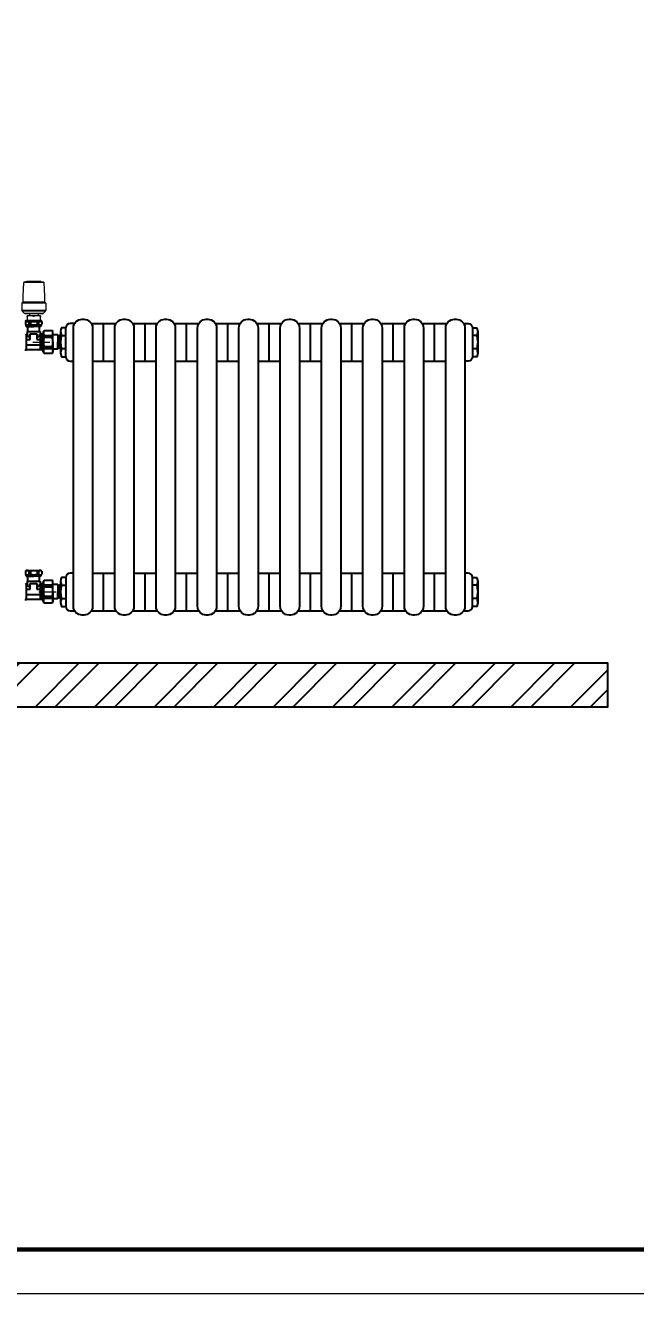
# Model space of a CAD drawing. Header units: millimetres. Extents: x -3929 to 624051, y 52832 to 514950.
# Drawn here: x 45053 to 51965, y 65329 to 79681 of the extents above; entities that cross this region are included whole.
import ezdxf

# ---------------------------------------------------------------- set-up
doc = ezdxf.new("R2010")
doc.units = ezdxf.units.MM
doc.linetypes.add('ACAD_ISO03W100', pattern=[30, 12, -18])
for name, color, linetype in [('9_Форматы', 7, 'Continuous'), ('оборуд тонк', 170, 'Continuous'), ('Отопление', 30, 'Continuous')]:
    doc.layers.add(name, color=color, linetype=linetype)
doc.layers.add('RC_A-WALL-PATT_GazBeton', color=252, linetype='Continuous', lineweight=9)
doc.layers.add('ОВ-рамка', color=7, linetype='Continuous', lineweight=30)

# ---------------------------------------------------------------- blocks, each defined once
blk = doc.blocks.new('*U2974')
at = {"layer": '9_Форматы', "color": 7, "linetype": 'Continuous', "lineweight": 9, "ltscale": 100}
blk.add_lwpolyline([(5, -5), (5, 415), (-886, 415), (-886, -5)], close=True, dxfattribs=at)
at = {"layer": '9_Форматы', "color": 7, "linetype": 'Continuous', "lineweight": 9, "ltscale": 100, "const_width": 0.5}
blk.add_lwpolyline([(0, 0), (0, 410), (-866, 410), (-866, 0)], close=True, dxfattribs=at)
blk = doc.blocks.new('ТерГ')
at = {"color": 0, "linetype": 'Continuous', "lineweight": 0}
for p, q in [((29.4, -28.9), (35, -23.3)), ((35, -23.3), (36.4, -22.7)), ((35, -76.7), (35, -23.3)), ((36.4, -77.3), (36.4, -22.7)), ((52.5, -22.7), (36.4, -22.7)), ((52.5, -77.3), (52.5, -22.7)), ((53.5, -23.2), (52.5, -22.7)), ((53.5, -76.8), (53.5, -23.2)), ((54.7, -24.4), (53.5, -23.2)), ((54.7, -75.6), (54.7, -24.4)), ((54.8, -24.5), (54.7, -24.4)), ((54.8, -75.5), (54.8, -24.5)), ((68.8, -25.5), (54.8, -25.5)), ((99.3, -27), (68.8, -25.5)), ((99.3, -73), (99.3, -27)), ((100.7, -28.2), (99.3, -27)), ((100.7, -71.8), (100.7, -28.2)), ((101.8, -34), (100.7, -28.2)), ((10, -40), (0, -40)), ((10, -35.5), (10.7, -34.7)), ((10, -64.5), (10, -35.5)), ((23.1, -34.7), (12.2, -34.7)), ((24.5, -65.3), (24.5, -34.7)), ((28.8, -40), (24.5, -40)), ((28.8, -30.3), (29.4, -28.9)), ((28.8, -69.7), (28.8, -30.3)), ((29.4, -71.1), (29.4, -28.9)), ((101.8, -66), (101.8, -34)), ((10, -60), (0, -60)), ((10, -64.5), (10.7, -65.3)), ((12.2, -65.3), (23.1, -65.3)), ((28.8, -60), (24.5, -60)), ((28.8, -69.7), (29.4, -71.1)), ((29.4, -71.1), (35, -76.7)), ((35, -76.7), (36.4, -77.3)), ((52.5, -77.3), (36.4, -77.3)), ((53.5, -76.8), (52.5, -77.3)), ((54.7, -75.6), (53.5, -76.8)), ((54.8, -75.5), (54.7, -75.6)), ((68.8, -74.5), (54.8, -74.5)), ((99.3, -73), (68.8, -74.5)), ((100.7, -71.8), (99.3, -73)), ((101.8, -66), (100.7, -71.8))]:
    blk.add_line(p, q, dxfattribs=at)
for points, knots in [([(12.2, -34.7), (12, -34.7), (11.8, -34.7), (11.4, -34.7), (11.3, -34.7), (10.9, -34.7), (10.7, -34.7), (10.7, -34.7)], [0.01186206, 0.01186206, 0.01186206, 0.01186206, 0.013820214, 0.013820214, 0.015778368, 0.015778368, 0.019694675, 0.019694675, 0.019694675, 0.019694675]), ([(12.2, -49), (11.8, -47.9), (11.4, -46.8), (10.9, -44.6), (10.7, -43.5), (10.7, -42.1), (10.7, -41.8), (10.8, -41.2), (10.8, -40.9), (10.9, -40.1), (11, -39.5), (11.4, -37.8), (11.8, -36.8), (12.2, -35.7)], [0.00000024, 0.00000024, 0.00000024, 0.00000024, 0.00390898, 0.00390898, 0.00781772, 0.00781772, 0.0087949, 0.0087949, 0.00977209, 0.00977209, 0.01172646, 0.01172646, 0.01563519, 0.01563519, 0.01563519, 0.01563519]), ([(12.2, -64.3), (11.8, -63.2), (11.4, -62.2), (10.9, -59.9), (10.7, -58.8), (10.7, -57.4), (10.7, -57.1), (10.8, -56.5), (10.8, -56.2), (10.9, -55.4), (11, -54.8), (11.4, -53.2), (11.8, -52.1), (12.2, -51)], [0.00000024, 0.00000024, 0.00000024, 0.00000024, 0.00390898, 0.00390898, 0.00781772, 0.00781772, 0.0087949, 0.0087949, 0.00977209, 0.00977209, 0.01172646, 0.01172646, 0.01563519, 0.01563519, 0.01563519, 0.01563519]), ([(12.2, -34.7), (12.3, -34.7), (12.3, -34.7), (12.4, -34.8), (12.4, -34.9), (12.4, -35), (12.4, -35.1), (12.3, -35.4), (12.3, -35.5), (12.2, -35.7)], [0.000000211, 0.000000211, 0.000000211, 0.000000211, 0.000533225, 0.000533225, 0.001066239, 0.001066239, 0.001599253, 0.001599253, 0.002132267, 0.002132267, 0.002132267, 0.002132267]), ([(12.2, -49), (12.3, -49.1), (12.3, -49.3), (12.4, -49.6), (12.4, -49.8), (12.4, -50.2), (12.4, -50.4), (12.3, -50.7), (12.3, -50.9), (12.2, -51)], [0.000000243, 0.000000243, 0.000000243, 0.000000243, 0.000533257, 0.000533257, 0.001066271, 0.001066271, 0.001599284, 0.001599284, 0.002132298, 0.002132298, 0.002132298, 0.002132298]), ([(23.1, -35.7), (23, -35.5), (23, -35.4), (22.9, -35.1), (22.9, -35), (22.9, -34.9), (22.9, -34.8), (23, -34.7), (23, -34.7), (23.1, -34.7)], [0, 0, 0, 0, 0.00053894, 0.00053894, 0.00107788, 0.00107788, 0.00161682, 0.00161682, 0.002155761, 0.002155761, 0.002155761, 0.002155761]), ([(23.1, -51), (23, -50.9), (23, -50.7), (22.9, -50.4), (22.9, -50.2), (22.9, -49.8), (22.9, -49.6), (23, -49.3), (23, -49.1), (23.1, -49)], [0, 0, 0, 0, 0.00053894, 0.00053894, 0.00107788, 0.00107788, 0.00161682, 0.00161682, 0.002155761, 0.002155761, 0.002155761, 0.002155761]), ([(24.5, -39.1), (24.3, -38.5), (24.1, -37.9), (23.7, -36.8), (23.4, -36.2), (23.1, -35.7)], [0.028293495, 0.028293495, 0.028293495, 0.028293495, 0.030391742, 0.030391742, 0.032489988, 0.032489988, 0.032489988, 0.032489988]), ([(23.1, -49), (23.4, -48.4), (23.7, -47.9), (24.1, -46.7), (24.3, -46.2), (24.5, -45.6)], [0.016586525, 0.016586525, 0.016586525, 0.016586525, 0.018684059, 0.018684059, 0.020781593, 0.020781593, 0.020781593, 0.020781593]), ([(24.5, -54.4), (24.3, -53.8), (24.1, -53.3), (23.7, -52.1), (23.4, -51.6), (23.1, -51)], [0.028293495, 0.028293495, 0.028293495, 0.028293495, 0.030391742, 0.030391742, 0.032489988, 0.032489988, 0.032489988, 0.032489988]), ([(10.7, -65.3), (10.7, -65.3), (10.9, -65.3), (11.3, -65.3), (11.4, -65.3), (11.8, -65.3), (12, -65.3), (12.2, -65.3)], [0.036943231, 0.036943231, 0.036943231, 0.036943231, 0.040838182, 0.040838182, 0.042785658, 0.042785658, 0.044733133, 0.044733133, 0.044733133, 0.044733133]), ([(12.2, -64.3), (12.3, -64.5), (12.3, -64.6), (12.4, -64.9), (12.4, -65), (12.4, -65.1), (12.4, -65.2), (12.3, -65.3), (12.3, -65.3), (12.2, -65.3)], [0.000000421, 0.000000421, 0.000000421, 0.000000421, 0.000533436, 0.000533436, 0.00106645, 0.00106645, 0.001599464, 0.001599464, 0.002132478, 0.002132478, 0.002132478, 0.002132478]), ([(23.1, -65.3), (23, -65.3), (23, -65.3), (22.9, -65.2), (22.9, -65.1), (22.9, -65), (22.9, -64.9), (23, -64.6), (23, -64.5), (23.1, -64.3)], [0, 0, 0, 0, 0.00053894, 0.00053894, 0.00107788, 0.00107788, 0.00161682, 0.00161682, 0.002155761, 0.002155761, 0.002155761, 0.002155761]), ([(23.1, -64.3), (23.4, -63.8), (23.7, -63.2), (24.1, -62.1), (24.3, -61.5), (24.5, -60.9)], [0.016586525, 0.016586525, 0.016586525, 0.016586525, 0.018684059, 0.018684059, 0.020781593, 0.020781593, 0.020781593, 0.020781593]), ([(24.5, -65.3), (24.4, -65.3), (24.3, -65.3), (24.1, -65.3), (24, -65.3), (23.7, -65.3), (23.4, -65.3), (23.1, -65.3)], [0.026106184, 0.026106184, 0.026106184, 0.026106184, 0.027154617, 0.027154617, 0.028203049, 0.028203049, 0.030299915, 0.030299915, 0.030299915, 0.030299915])]:
    blk.add_open_spline(points, degree=3, knots=knots, dxfattribs=at)
blk.add_open_spline([(23.1, -34.7), (23.7, -34.7), (24.2, -34.7), (24.5, -34.7)], degree=3, dxfattribs=at)

msp = doc.modelspace()

# ---------------------------------------------------------------- hatches: boundary and pattern name
at = {"layer": 'RC_A-WALL-PATT_GazBeton', "lineweight": 25, "ltscale": 10}
h = msp.add_hatch(dxfattribs=at)
h.set_pattern_fill('ANSI32', scale=50)
h.set_pattern_definition([(45, (131708.5, 296583.27), (-336.7596, 336.7596), []), (45, (131933, 296583.27), (-336.7596, 336.7596), [])])
h.paths.add_polyline_path([(51643.98, 72466.066), (36119.809, 72466.066), (36119.809, 71967.195), (51643.98, 71967.195)])

# ---------------------------------------------------------------- linework, layer by layer
at = {"color": 7, "lineweight": 25}
for p, q in [((45061.907, 76287.394), (45052.778, 76297.902)), ((45053.013, 76331.343), (45053.013, 76297.435)), ((45053.095, 76297.846), (45053.853, 76297.846)), ((45053.515, 76331.782), (45060.881, 76339.432)), ((45060.566, 76339.46), (45232.307, 76339.46)), ((45061.197, 76274.376), (45147.48, 76274.376)), ((45061.982, 76274.376), (45061.982, 76287.705)), ((45061.982, 76287.705), (45230.88, 76287.705)), ((45229.69, 76274.376), (45061.982, 76274.376)), ((45072.121, 76217.048), (45072.121, 76183.167)), ((45072.575, 76217.382), (45219.459, 76217.382)), ((45077.336, 76274.253), (45077.336, 76217.382)), ((45092.557, 76297.846), (45111.264, 76297.846)), ((45093.241, 76331.794), (45093.241, 76298.517)), ((45093.241, 76331.358), (45111.669, 76331.358)), ((45111.12, 76331.358), (45111.12, 76297.901)), ((45185.598, 76297.846), (45201.748, 76297.846)), ((45185.718, 76331.358), (45201.805, 76331.358)), ((45185.718, 76331.358), (45185.718, 76297.901)), ((45201.748, 76331.178), (45201.748, 76297.846)), ((45214.936, 76217.382), (45214.936, 76273.777)), ((45219.386, 76216.959), (45219.386, 76183.086)), ((45229.552, 76287.641), (45239.901, 76297.794)), ((45229.928, 76287.393), (45229.928, 76273.83)), ((45239.667, 76331.782), (45232.301, 76339.432)), ((45239.971, 76331.411), (45239.971, 76297.72)), ((45239.971, 76297.846), (45239.995, 76297.846)), ((45256.454, 76212.965), (45264.278, 76226.517)), ((45256.454, 76212.965), (45256.454, 76098.741)), ((45264.278, 76226.517), (45358.164, 76226.517)), ((45364.87, 76214.901), (45358.164, 76226.517)), ((45364.87, 76098.741), (45364.87, 76214.901)), ((45061.624, 76126.223), (45106.589, 76126.223)), ((45072.121, 76183.167), (45061.837, 76183.167)), ((45063.284, 76182.7), (45063.284, 76012.609)), ((45063.518, 76064.247), (45224.915, 76064.247)), ((45106.589, 76126.223), (45106.589, 76190.564)), ((45106.589, 76190.564), (45184.684, 76190.564)), ((45184.684, 76190.564), (45184.684, 76125.75)), ((45184.684, 76125.75), (45225.389, 76125.75)), ((45226.61, 76183.167), (45219.386, 76183.167)), ((45224.673, 76012.609), (45224.673, 76183.167)), ((45234.381, 76190.686), (45254.734, 76190.686)), ((45234.381, 76004.637), (45234.381, 76190.526)), ((45254.734, 76190.686), (45254.734, 76004.637)), ((45256.454, 75984.517), (45256.454, 76098.741)), ((45264.278, 76172.723), (45358.164, 76172.723)), ((45264.278, 76172.723), (45264.278, 76151.972)), ((45264.278, 76151.972), (45358.164, 76151.972)), ((45358.164, 76151.972), (45358.164, 76172.723)), ((45419.853, 76180.053), (45364.87, 76180.053)), ((45364.87, 76098.741), (45364.87, 75982.581)), ((45419.853, 76180.053), (45419.853, 76098.741)), ((45419.853, 76017.429), (45419.853, 76098.741)), ((45063.284, 76012.609), (45224.673, 76012.609)), ((45254.734, 76004.637), (45234.381, 76004.637)), ((45256.454, 75984.517), (45264.278, 75970.965)), ((45264.278, 76045.51), (45358.164, 76045.51)), ((45264.278, 76024.759), (45264.278, 76045.51)), ((45264.278, 76024.759), (45358.164, 76024.759)), ((45264.278, 75970.965), (45358.164, 75970.965)), ((45358.164, 76045.51), (45358.164, 76024.759)), ((45364.87, 75982.581), (45358.164, 75970.965)), ((45419.853, 76017.429), (45364.87, 76017.429)), ((45053.012, 73504.325), (45053.012, 73470.417)), ((45053.514, 73504.764), (45060.88, 73512.414)), ((45060.565, 73512.441), (45232.306, 73512.441)), ((45093.24, 73504.776), (45093.24, 73471.499)), ((45093.24, 73504.34), (45111.668, 73504.34)), ((45111.119, 73504.34), (45111.119, 73470.883)), ((45185.717, 73504.34), (45201.804, 73504.34)), ((45185.717, 73504.34), (45185.717, 73470.883)), ((45201.747, 73504.16), (45201.747, 73470.828)), ((45239.665, 73504.764), (45232.3, 73512.414)), ((45239.97, 73504.393), (45239.97, 73470.701)), ((45061.906, 73460.375), (45052.777, 73470.883)), ((45053.094, 73470.828), (45053.852, 73470.828)), ((45061.196, 73449.606), (45147.479, 73449.606)), ((45072.12, 73358.396), (45061.836, 73358.396)), ((45061.981, 73449.606), (45061.981, 73462.934)), ((45061.981, 73460.687), (45230.879, 73460.687)), ((45229.689, 73449.606), (45061.981, 73449.606)), ((45063.283, 73357.93), (45063.283, 73187.838)), ((45072.12, 73392.278), (45072.12, 73358.396)), ((45072.574, 73392.611), (45219.458, 73392.611)), ((45077.335, 73449.482), (45077.335, 73392.611)), ((45092.556, 73470.828), (45111.263, 73470.828)), ((45106.587, 73301.452), (45106.587, 73365.794)), ((45106.587, 73365.794), (45184.683, 73365.794)), ((45184.683, 73365.794), (45184.683, 73300.979)), ((45185.597, 73470.828), (45201.747, 73470.828)), ((45214.934, 73392.611), (45214.934, 73449.006)), ((45219.385, 73392.189), (45219.385, 73358.315)), ((45226.609, 73358.396), (45219.385, 73358.396)), ((45224.672, 73187.838), (45224.672, 73358.396)), ((45229.551, 73460.623), (45239.9, 73470.775)), ((45229.927, 73462.622), (45229.927, 73449.059)), ((45234.38, 73365.915), (45254.732, 73365.915)), ((45234.38, 73179.866), (45234.38, 73365.756)), ((45239.97, 73470.828), (45239.994, 73470.828)), ((45254.732, 73365.915), (45254.732, 73179.866)), ((45256.453, 73388.194), (45264.277, 73401.746)), ((45256.453, 73388.194), (45256.453, 73273.97)), ((45264.277, 73401.746), (45358.163, 73401.746)), ((45264.277, 73347.952), (45358.163, 73347.952)), ((45264.277, 73347.952), (45264.277, 73327.201)), ((45364.869, 73390.13), (45358.163, 73401.746)), ((45358.163, 73327.201), (45358.163, 73347.952)), ((45364.869, 73273.97), (45364.869, 73390.13)), ((45419.852, 73355.282), (45364.869, 73355.282)), ((45419.852, 73355.282), (45419.852, 73273.97)), ((45061.623, 73301.452), (45106.587, 73301.452)), ((45063.517, 73239.477), (45224.914, 73239.477)), ((45184.683, 73300.979), (45225.387, 73300.979)), ((45256.453, 73159.746), (45256.453, 73273.97)), ((45264.277, 73327.201), (45358.163, 73327.201)), ((45264.277, 73220.739), (45358.163, 73220.739)), ((45264.277, 73199.988), (45264.277, 73220.739)), ((45264.277, 73199.988), (45358.163, 73199.988)), ((45358.163, 73220.739), (45358.163, 73199.988)), ((45364.869, 73273.97), (45364.869, 73157.81)), ((45419.852, 73192.658), (45364.869, 73192.658)), ((45419.852, 73192.658), (45419.852, 73273.97)), ((45063.283, 73187.838), (45224.672, 73187.838)), ((45254.732, 73179.866), (45234.38, 73179.866)), ((45256.453, 73159.746), (45264.277, 73146.194)), ((45264.277, 73146.194), (45358.163, 73146.194)), ((45364.869, 73157.81), (45358.163, 73146.194))]:
    msp.add_line(p, q, dxfattribs=at)
at = {"color": 7, "lineweight": 0}
for p, q in [((45424.658, 76177.799), (45420.335, 76170.311)), ((45420.335, 76170.311), (45424.658, 76019.683)), ((45424.658, 76177.799), (45429.102, 76027.382)), ((45429.102, 76170.1), (45424.658, 76177.799)), ((45433.425, 76177.587), (45429.102, 76170.1)), ((45429.102, 76170.1), (45433.425, 76019.894)), ((45433.425, 76177.587), (45437.87, 76027.593)), ((45437.87, 76169.889), (45433.425, 76177.587)), ((45442.174, 76177.342), (45437.87, 76169.889)), ((45437.87, 76169.889), (45442.174, 76020.139)), ((45442.174, 76177.342), (45446.618, 76027.838)), ((45446.618, 76169.644), (45442.174, 76177.342)), ((45447.809, 76171.707), (45446.618, 76169.644)), ((45446.618, 76169.644), (45449.918, 76027.883)), ((45447.809, 76171.707), (45449.918, 76169.598)), ((45449.918, 76098.741), (45449.918, 76169.598)), ((45449.918, 76098.741), (45449.918, 76027.883)), ((45424.658, 76019.683), (45420.335, 76027.17)), ((45429.102, 76027.382), (45424.658, 76019.683)), ((45433.425, 76019.894), (45429.102, 76027.382)), ((45437.87, 76027.593), (45433.425, 76019.894)), ((45442.174, 76020.139), (45437.87, 76027.593)), ((45446.618, 76027.838), (45442.174, 76020.139)), ((45447.809, 76025.775), (45446.618, 76027.838)), ((45447.809, 76025.775), (45449.918, 76027.883)), ((45424.658, 73353.028), (45420.335, 73345.541)), ((45420.335, 73345.541), (45424.658, 73194.912)), ((45424.658, 73353.028), (45429.102, 73202.611)), ((45429.102, 73345.329), (45424.658, 73353.028)), ((45433.425, 73352.817), (45429.102, 73345.329)), ((45429.102, 73345.329), (45433.425, 73195.124)), ((45433.425, 73352.817), (45437.87, 73202.822)), ((45437.87, 73345.118), (45433.425, 73352.817)), ((45442.173, 73352.572), (45437.87, 73345.118)), ((45437.87, 73345.118), (45442.173, 73195.369)), ((45442.173, 73352.572), (45446.618, 73203.067)), ((45446.618, 73344.873), (45442.173, 73352.572)), ((45447.809, 73346.936), (45446.618, 73344.873)), ((45446.618, 73344.873), (45449.917, 73203.113)), ((45447.809, 73346.936), (45449.917, 73344.828)), ((45449.917, 73273.97), (45449.917, 73344.828)), ((45424.658, 73194.912), (45420.335, 73202.4)), ((45429.102, 73202.611), (45424.658, 73194.912)), ((45433.425, 73195.124), (45429.102, 73202.611)), ((45437.87, 73202.822), (45433.425, 73195.124)), ((45442.173, 73195.369), (45437.87, 73202.822)), ((45446.618, 73203.067), (45442.173, 73195.369)), ((45447.809, 73201.004), (45446.618, 73203.067)), ((45447.809, 73201.004), (45449.917, 73203.113)), ((45449.917, 73273.97), (45449.917, 73203.113))]:
    msp.add_line(p, q, dxfattribs=at)
at = {"color": 7, "lineweight": 25}
for centre, radius, start, end in [((45073.205, 76307.864), 31.048, 51.2819033, 128.7180967), ((45073.205, 76322.126), 31.048, 231.2819033, 308.7180967), ((45148.431, 76396.491), 105.414, 249.2712051, 290.6914578), ((45148.52, 76245.263), 93.65, 67.0067012, 113.4230022), ((45220.689, 76320.776), 30.004, 229.3197499, 308.4708324), ((45220.771, 76312.029), 27.169, 44.9542998, 134.6247448), ((45310.458, 76199.62), 53.442, 149.7816482, 210.2183518), ((45310.095, 76199.62), 55.082, 330.7704479, 29.2295521), ((45064.275, 76194.94), 11.822, 195.0380323, 267.0048791), ((45145.921, 76211.612), 78.457, 200.7213466, 239.9125626), ((45145.921, 76211.612), 78.457, 299.6087978, 337.4891148), ((45223.354, 76194.388), 11.684, 286.1786813, 340.7870877), ((45463.98, 76098.741), 206.674, 165.0746151, 180), ((45463.98, 76098.741), 206.674, 180, 194.9253849), ((45150.262, 76098.741), 214.608, 0, 14.3615116), ((45150.262, 76098.741), 214.608, 345.6384884, 0), ((45066.842, 75999.529), 13.6, 107.0528366, 183.5331792), ((45223.354, 76000.95), 11.684, 19.2129123, 86.5495919), ((45310.458, 75997.862), 53.442, 149.7816482, 210.2183518), ((45310.095, 75997.862), 55.082, 330.7704479, 29.2295521), ((45073.204, 73480.846), 31.048, 51.2819033, 128.7180967), ((45148.519, 73418.245), 93.65, 67.0067012, 113.4230022), ((45220.77, 73485.011), 27.169, 44.9542998, 134.6247448), ((45064.274, 73370.169), 11.822, 195.0380323, 267.0048791), ((45073.204, 73495.107), 31.048, 231.2819033, 308.7180967), ((45145.919, 73386.841), 78.457, 200.7213466, 239.9125626), ((45148.43, 73569.473), 105.414, 249.2712051, 290.6914578), ((45145.919, 73386.841), 78.457, 299.6087978, 337.4891148), ((45220.688, 73493.757), 30.004, 229.3197499, 308.4708324), ((45223.353, 73369.617), 11.684, 286.1786813, 340.7870877), ((45310.457, 73374.849), 53.442, 149.7816482, 210.2183518), ((45310.094, 73374.849), 55.082, 330.7704479, 29.2295521), ((45310.457, 73173.091), 53.442, 149.7816482, 210.2183518), ((45463.979, 73273.97), 206.674, 165.0746151, 180), ((45463.979, 73273.97), 206.674, 180, 194.9253849), ((45150.261, 73273.97), 214.608, 0, 14.3615116), ((45150.261, 73273.97), 214.608, 345.6384884, 0), ((45310.094, 73173.091), 55.082, 330.7704479, 29.2295521), ((45066.841, 73174.758), 13.6, 107.0528366, 183.5331792), ((45223.353, 73176.179), 11.684, 19.2129123, 86.5495919)]:
    msp.add_arc(centre, radius, start, end, dxfattribs=at)
at = {"layer": 'RC_A-WALL-PATT_GazBeton', "color": 7, "lineweight": 25, "ltscale": 10}
msp.add_lwpolyline([(36119.809, 72466.066), (51643.98, 72466.066), (51643.98, 71967.195), (36119.809, 71967.195)], close=True, dxfattribs=at)
at = {"layer": 'оборуд тонк', "color": 7}
for points in [[(45813.514, 76255.582), (45813.514, 73107.592, -0.414213562), (45713.514, 73007.592), (45696.795, 73007.592, -0.414213562), (45596.795, 73107.592), (45596.795, 76255.582, -0.414213562), (45696.795, 76355.582), (45713.514, 76355.582, -0.414213562)], [(46282.045, 76255.582), (46282.045, 73107.592, -0.414213562), (46182.045, 73007.592), (46165.325, 73007.592, -0.414213562), (46065.325, 73107.592), (46065.325, 76255.582, -0.414213562), (46165.325, 76355.582), (46182.045, 76355.582, -0.414213562)], [(46750.575, 76255.582), (46750.575, 73107.592, -0.414213562), (46650.575, 73007.592), (46633.856, 73007.592, -0.414213562), (46533.856, 73107.592), (46533.856, 76255.582, -0.414213562), (46633.856, 76355.582), (46650.575, 76355.582, -0.414213562)], [(47219.106, 76255.582), (47219.106, 73107.592, -0.414213562), (47119.106, 73007.592), (47102.387, 73007.592, -0.414213562), (47002.387, 73107.592), (47002.387, 76255.582, -0.414213562), (47102.387, 76355.582), (47119.106, 76355.582, -0.414213562)], [(47687.636, 76255.582), (47687.636, 73107.592, -0.414213562), (47587.636, 73007.592), (47570.917, 73007.592, -0.414213562), (47470.917, 73107.592), (47470.917, 76255.582, -0.414213562), (47570.917, 76355.582), (47587.636, 76355.582, -0.414213562)], [(48156.167, 76255.582), (48156.167, 73107.592, -0.414213562), (48056.167, 73007.592), (48039.448, 73007.592, -0.414213562), (47939.448, 73107.592), (47939.448, 76255.582, -0.414213562), (48039.448, 76355.582), (48056.167, 76355.582, -0.414213562)], [(48624.698, 76255.582), (48624.698, 73107.592, -0.414213562), (48524.698, 73007.592), (48507.978, 73007.592, -0.414213562), (48407.978, 73107.592), (48407.978, 76255.582, -0.414213562), (48507.978, 76355.582), (48524.698, 76355.582, -0.414213562)], [(49093.228, 76255.582), (49093.228, 73107.592, -0.414213562), (48993.228, 73007.592), (48976.509, 73007.592, -0.414213562), (48876.509, 73107.592), (48876.509, 76255.582, -0.414213562), (48976.509, 76355.582), (48993.228, 76355.582, -0.414213562)], [(49561.759, 76255.582), (49561.759, 73107.592, -0.414213562), (49461.759, 73007.592), (49445.04, 73007.592, -0.414213562), (49345.04, 73107.592), (49345.04, 76255.582, -0.414213562), (49445.04, 76355.582), (49461.759, 76355.582, -0.414213562)], [(49813.57, 73107.592), (49813.57, 76255.582, -0.414213562), (49913.57, 76355.582), (49930.29, 76355.582, -0.414213562), (50030.29, 76255.582), (50030.29, 73107.592, -0.414213562), (49930.29, 73007.592), (49913.57, 73007.592, -0.414213562)]]:
    msp.add_lwpolyline(points, format="xyb", close=True, dxfattribs=at)
for points in [[(45509.644, 76019.354), (45462.529, 76019.354), (45456.223, 75998.335), (45449.917, 75971.01), (45462.529, 75928.972), (45509.644, 75928.972), (45509.644, 76258.972), (45462.529, 76258.972), (45456.223, 76237.953), (45449.917, 76212.73), (45462.529, 76170.692), (45456.223, 76137.061), (45449.917, 76095.023), (45456.223, 76052.985), (45462.529, 76019.354)], [(45449.917, 76212.73), (45449.917, 75971.01)], [(45798.785, 76307.819), (46080.054, 76307.819)], [(45939.42, 75880.125), (45939.42, 76307.819)], [(46267.316, 76307.819), (46548.584, 76307.819)], [(46407.95, 75880.125), (46407.95, 76307.819)], [(46735.847, 76307.819), (47017.115, 76307.819)], [(46876.481, 75880.125), (46876.481, 76307.819)], [(47204.377, 76307.819), (47485.646, 76307.819)], [(47345.011, 75880.125), (47345.011, 76307.819)], [(47672.908, 76307.819), (47954.176, 76307.819)], [(47813.542, 75880.125), (47813.542, 76307.819)], [(48141.439, 76307.819), (48422.707, 76307.819)], [(48282.073, 75880.125), (48282.073, 76307.819)], [(48609.969, 76307.819), (48891.238, 76307.819)], [(48750.603, 75880.125), (48750.603, 76307.819)], [(49078.5, 76307.819), (49359.768, 76307.819)], [(49219.134, 75880.125), (49219.134, 76307.819)], [(49547.03, 76307.819), (49828.299, 76307.819)], [(49687.665, 75880.125), (49687.665, 76307.819)], [(50117.44, 76258.972), (50164.555, 76258.972), (50170.861, 76237.953), (50177.167, 76212.73), (50177.167, 75971.01), (50164.555, 75928.972), (50117.44, 75928.972)], [(50177.167, 76212.73), (50164.555, 76170.692), (50170.861, 76137.061), (50177.167, 76095.023), (50170.861, 76052.985), (50164.555, 76019.354), (50170.861, 75998.335), (50177.167, 75971.01)], [(45462.529, 76170.692), (45509.644, 76170.692)], [(50164.555, 76170.692), (50117.44, 76170.692)], [(50164.555, 76019.354), (50117.44, 76019.354)], [(45813.514, 75880.125), (46065.325, 75880.125)], [(46282.045, 75880.125), (46533.856, 75880.125)], [(46750.575, 75880.125), (47002.387, 75880.125)], [(47219.106, 75880.125), (47470.917, 75880.125)], [(47687.636, 75880.125), (47939.448, 75880.125)], [(48156.167, 75880.125), (48407.978, 75880.125)], [(48624.698, 75880.125), (48876.509, 75880.125)], [(49093.228, 75880.125), (49345.04, 75880.125)], [(49561.759, 75880.125), (49813.57, 75880.125)], [(45813.514, 73483.049), (46065.325, 73483.049)], [(45939.42, 73055.354), (45939.42, 73483.049)], [(46282.045, 73483.049), (46533.856, 73483.049)], [(46407.95, 73055.354), (46407.95, 73483.049)], [(46750.575, 73483.049), (47002.387, 73483.049)], [(46876.481, 73055.354), (46876.481, 73483.049)], [(47219.106, 73483.049), (47470.917, 73483.049)], [(47345.011, 73055.354), (47345.011, 73483.049)], [(47687.636, 73483.049), (47939.448, 73483.049)], [(47813.542, 73055.354), (47813.542, 73483.049)], [(48156.167, 73483.049), (48407.978, 73483.049)], [(48282.073, 73055.354), (48282.073, 73483.049)], [(48624.698, 73483.049), (48876.509, 73483.049)], [(48750.603, 73055.354), (48750.603, 73483.049)], [(49093.228, 73483.049), (49345.04, 73483.049)], [(49219.134, 73055.354), (49219.134, 73483.049)], [(49561.759, 73483.049), (49813.57, 73483.049)], [(49687.665, 73055.354), (49687.665, 73483.049)], [(45509.644, 73434.202), (45462.529, 73434.202), (45456.223, 73413.183), (45449.917, 73387.96), (45449.917, 73146.24), (45462.529, 73104.202), (45509.644, 73104.202)], [(45449.917, 73387.96), (45462.529, 73345.921), (45456.223, 73312.291), (45449.917, 73270.253), (45456.223, 73228.214), (45462.529, 73194.584), (45456.223, 73173.565), (45449.917, 73146.24)], [(45462.529, 73345.921), (45509.644, 73345.921)], [(50117.44, 73434.202), (50164.555, 73434.202), (50170.861, 73413.183), (50177.167, 73387.96), (50177.167, 73146.24), (50164.555, 73104.202), (50117.44, 73104.202)], [(50164.555, 73345.921), (50117.44, 73345.921)], [(50177.167, 73387.96), (50164.555, 73345.921), (50170.861, 73312.291), (50177.167, 73270.253), (50170.861, 73228.214), (50164.555, 73194.584), (50170.861, 73173.565), (50177.167, 73146.24)], [(45462.529, 73194.584), (45509.644, 73194.584)], [(50164.555, 73194.584), (50117.44, 73194.584)], [(45798.785, 73055.354), (46080.054, 73055.354)], [(46267.316, 73055.354), (46548.584, 73055.354)], [(46735.847, 73055.354), (47017.115, 73055.354)], [(47204.377, 73055.354), (47485.646, 73055.354)], [(47672.908, 73055.354), (47954.176, 73055.354)], [(48141.439, 73055.354), (48422.707, 73055.354)], [(48609.969, 73055.354), (48891.238, 73055.354)], [(49078.5, 73055.354), (49359.768, 73055.354)], [(49547.03, 73055.354), (49828.299, 73055.354)]]:
    msp.add_lwpolyline(points, dxfattribs=at)
for points in [[(45611.523, 76307.819), (45559.644, 76307.819, 0.414213562), (45509.644, 76257.819, -0.414213562)], [(50015.561, 76307.819), (50067.44, 76307.819, -0.414213562), (50117.44, 76257.819), (50117.44, 75930.125, -0.414213562), (50067.44, 75880.125), (50030.29, 75880.125)], [(45509.644, 75930.125, 0.414213562), (45559.644, 75880.125), (45596.795, 75880.125)], [(45596.795, 73483.049), (45559.644, 73483.049, 0.414213562), (45509.644, 73433.049), (45509.644, 73105.354, 0.414213562), (45559.644, 73055.354), (45611.523, 73055.354)], [(50015.561, 73055.354), (50067.44, 73055.354, 0.414213562), (50117.44, 73105.354), (50117.44, 73433.049, 0.414213562), (50067.44, 73483.049), (50030.29, 73483.049)]]:
    msp.add_lwpolyline(points, format="xyb", dxfattribs=at)
at = {"layer": 'Отопление', "color": 1, "linetype": 'ACAD_ISO03W100', "lineweight": 13, "ltscale": 16, "true_color": 0xff0000}
msp.add_lwpolyline([(44177.396, 76095.128), (45465.584, 76094.724)], dxfattribs=at)
at = {"layer": 'Отопление', "color": 5, "linetype": 'ACAD_ISO03W100', "lineweight": 13, "ltscale": 16, "true_color": 0x0000ff}
msp.add_lwpolyline([(44726.252, 73270.365), (45476.4, 73270.294)], dxfattribs=at)

# ---------------------------------------------------------------- block references
at = {"color": 7, "lineweight": 25, "ltscale": 100, "xscale": 5.000000001018634, "yscale": 5.000000001018634, "zscale": 5.000000001018634, "rotation": 89.99999999999999}
msp.add_blockref('ТерГ', (44898.518, 76272.944), dxfattribs=at)
at = {"layer": 'ОВ-рамка', "ltscale": 100, "transparency": 33554687, "xscale": 100, "yscale": 100, "zscale": 100}
msp.add_blockref('*U2974', (100531.237, 65829.189, 576.986), dxfattribs=at)

doc.saveas('drawing.dxf')
